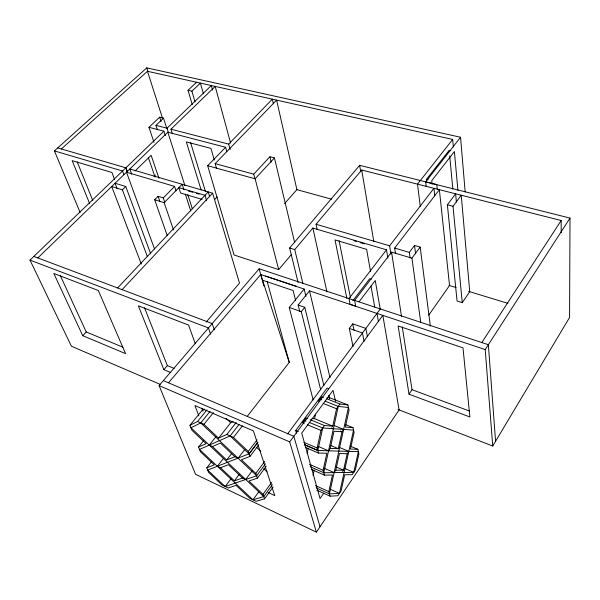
<?xml version="1.0" encoding="UTF-8"?>
<svg xmlns="http://www.w3.org/2000/svg" width="600" height="600" viewBox="0 0 600 600"><rect width="100%" height="100%" fill="white"/><g stroke="black" fill="none" stroke-linecap="round" stroke-linejoin="round"><path stroke-width="0.9" d="M426.202 186.51L425.662 181.882L570 218.07L569.572 317.475L492.735 446.018L398.077 409.515M307.118 453.54L308.257 448.2M316.74 490.147L330.053 496.178L337.853 495.743L341.07 491.01L344.685 474.787L352.17 474.668L355.298 470.055L358.913 453.99L357.862 449.303L350.423 449.062L354.105 432.548L353.01 427.643L345.315 427.08L349.072 410.085L347.918 404.94L339.96 404.018L336.555 408.75L332.752 426.15L314.572 418.688L315.54 414.15M330.053 496.178L328.822 491.588L332.483 474.998L324.42 475.132L323.123 470.317L326.85 453.248L318.502 453.053L317.145 447.998L320.94 430.418L324.45 425.543L332.752 426.15M309.33 422.438L322.695 427.972L317.827 450.533L304.56 444.84M313.05 475.455L314.235 469.972M348.457 407.362L329.445 493.89L316.095 487.86M310.155 466.732L323.775 472.732L338.257 406.38L325.2 401.19M304.515 444.683L317.782 450.375L328.553 450.825L330.255 448.418L334.005 431.257L342.007 431.768L343.665 429.42L334.282 425.572M330.255 448.418L338.28 448.673L342.007 431.768L340.298 431.07M324.053 468.188L334.14 472.605L335.79 470.213L339.472 453.54L347.205 453.72L348.817 451.388L339.623 447.51M335.79 470.213L343.545 470.153L347.205 453.72M329.445 493.89L339.465 493.373L353.558 430.103L322.695 427.972M323.775 472.732L353.737 472.357L358.395 451.65L328.553 450.825L318.263 446.438M492.735 446.018L485.22 349.597L570 218.07M481.815 342.54L561.158 220.522L361.71 170.025L316.058 224.25L317.243 229.725M409.013 394.17L398.138 325.957L462.998 347.85L469.875 416.963L409.013 394.17L412.035 389.707L402.27 326.947M316.373 532.132L399.12 409.92L382.83 315.368L289.688 441.877L316.373 532.132L195.555 474.315L159.083 385.582L259.125 268.808L488.37 344.715L495.57 441.278M462.263 302.625L469.74 291.705L461.235 195.225L453.015 206.265L462.263 302.625L457.065 301.005L447.382 204.803L455.625 193.8L456.397 202.14M323.775 493.162L320.055 498.555L301.718 433.095L333.007 390.375L335.595 401.325M428.768 315.105L449.543 285.54L439.365 189.683L394.665 248.077L395.505 253.62M211.365 461.933L206.775 467.835L208.553 472.327L222.127 485.092L228.202 487.995L236.055 485.34L249.817 498.308L256.103 501.315L264.548 498.825L273.127 487.005M264.548 498.825L262.995 494.31L271.627 482.46M239.017 424.53L230.13 435.938L199.485 449.415L252.952 499.808L263.775 496.575L272.377 484.732M252.952 499.808L258.81 491.812M296.483 433.245L295.71 430.56L327.067 388.065L328.763 388.725M318.255 401.445L321.69 396.787L323.43 397.478M262.995 494.31L248.91 481.005L257.438 478.132L266.265 466.192M257.438 478.132L255.81 473.393L264.697 461.43M257.79 442.283L249.067 453.795L207.66 470.085L225.157 486.54L256.62 475.77L265.485 463.815M287.603 433.92L380.295 308.933M420.713 322.14L411.93 258.157L420.18 247.103L414.518 245.468L409.32 252.382L410.092 257.94M252.27 470.707L245.7 479.505L242.505 478.013L228.405 464.707L220.493 467.745L217.395 466.298L223.462 458.438M220.493 467.745L234.382 480.832L239.272 474.345M353.048 346.597L349.298 328.41L352.718 323.865L365.858 328.403L367.425 336.615M225.157 486.54L231.345 478.365M255.81 473.393L241.373 459.728L249.975 456.428L258.668 444.923M257.843 442.433L249.127 453.945L248.265 451.455L257.017 439.928M359.077 301.763L375.255 280.522L380.183 308.903M244.875 449.355L238.103 458.243L234.84 456.757L220.395 443.085L212.43 446.55L209.272 445.11L190.86 427.627L191.895 430.237L206.138 443.678L198.555 447.06L200.415 451.763L214.312 464.857L206.775 467.835M352.905 300.638L369.675 278.76L371.272 279.263M411.93 258.157L391.567 252.127L354.608 300.42L355.733 306.157L350.115 304.282L348.96 298.553L386.52 249.825L312.885 228.045L294.743 249.6L302.82 283.192M212.43 446.55L226.657 459.982L231.697 453.435M390.915 254.093L389.625 245.798L433.928 188.31L434.752 195.743M247.267 416.347L289.26 362.385L267.18 281.46M210.135 411.285L200.76 422.91L190.92 427.778L189.945 425.31L197.565 421.493L203.97 424.335L218.558 438.143L226.808 434.46L233.46 437.415L242.347 425.97M226.808 434.46L236.265 422.377M426.69 181.192L426.472 179.347L449.175 150.337L450.915 150.743M425.662 181.882L460.545 137.243L146.767 67.867L54.412 150.907L80.047 212.272M218.558 438.143L230.678 422.722L233.19 421.553M216.09 436.463L209.272 445.11L263.775 496.575M61.373 148.958L147.458 71.287L452.678 139.433L417.502 184.148L420.255 206.34M198.555 447.06L203.618 440.685M320.7 389.82L301.282 311.67L304.778 307.29L298.132 304.995L309.517 290.85L485.22 349.597M203.97 424.335L213.345 412.673M313.163 399.908L289.237 307.462L304.147 289.058L260.722 274.538L168.495 382.808M197.565 421.493L206.947 409.897M189.945 425.31L202.14 410.303L204.458 409.095M37.83 257.933L167.835 132.218L225.608 147.27L207.667 165.72L234.09 254.993L278.7 269.61L291.353 254.58M298.065 282.457L289.635 248.002L359.655 165.33L436.77 184.627L437.272 189.27M206.16 322.118L239.49 283.103L212.632 193.185L129.825 168.975L131.738 174.262M170.722 372.525L163.882 369.653L167.355 365.625L144.517 307.77M284.572 203.632L296.895 189.645L276.615 100.125L215.138 163.635L216.435 168.105M278.7 269.61L255.135 178.8L274.433 157.913L269.895 156.743L253.725 174.165L254.903 178.695M122.093 289.642L212.632 193.185M214.62 199.56L217.178 196.837M117.593 287.947L208.222 191.895L209.565 196.343M82.733 335.685L53.805 273.457L98.355 290.528L125.55 353.625L82.733 335.685L86.242 331.965L60.315 275.587M230.16 149.528L228.675 144.113L272.332 99.165L273.375 103.725M164.79 202.35L163.267 197.91L158.093 196.305L154.688 199.748L164.167 202.673L182.167 184.275L183.885 189.615M163.267 197.91L174.585 186.398L176.047 190.837M154.042 176.445L155.37 175.125M141.315 264.038L111.698 186.502L122.392 189.803L125.767 186.495L150.705 253.868M135.067 170.962L151.148 155.325L158.94 178.267M172.358 133.665L170.947 129.21L215.205 86.415L230.618 143.108M160.087 384.33L71.385 346.2L30 260.115L163.913 131.19L165.345 135.645M166.905 128.79L163.507 118.155L155.962 125.34L167.017 128.197L211.312 85.545L212.55 90.037M192.24 104.587L188.04 90.3L191.91 91.185L200.4 83.108L203.43 93.832M188.04 90.3L196.53 82.245M153.99 142.335L148.965 127.297L159.653 117.188L163.507 118.155M226.657 459.982L234.84 456.757M234.382 480.832L242.505 478.013M312.022 418.47L314.572 418.688M338.257 406.38L348.495 407.52M327.112 397.47L329.827 397.808L347.918 404.94M426.472 179.347L428.235 179.782M170.947 129.21L228.675 144.113M447.382 204.803L453.015 206.265M148.965 127.297L163.913 131.19M215.138 163.635L253.725 174.165M296.362 189.502L331.53 199.178M207.667 165.72L255.135 178.8M57.758 147.9L125.88 167.82L127.477 172.215M316.058 224.25L389.625 245.798M394.665 248.077L409.32 252.382M54.412 150.907L122.558 171.023L123.847 174.54M174.585 186.398L126.488 172.2L154.515 248.947M188.37 190.958L192.847 192.285M196.433 193.343L199.118 194.138M353.947 240.743L356.58 241.522M360.082 242.565L364.47 243.862M202.132 199.403L180.6 193.02L178.852 187.657L204.998 195.285L206.618 200.737M125.767 186.495L115.08 183.233L117.052 188.468M448.965 285.36L456.105 287.543M468.607 291.36L507.908 303.353M289.635 248.002L294.743 249.6M265.702 276.067L296.513 286.365M289.237 307.462L301.282 311.67M349.298 328.41L362.452 332.993L364.05 341.205M412.035 389.707L469.335 410.978M33.832 256.425L212.212 323.565L214.305 329.775M30 260.115L208.462 327.945L210.577 334.155M326.91 398.857L339.96 404.018M319.972 399.112L321.712 399.803M323.243 403.44L336.555 408.75M345.413 424.56L353.01 427.643M331.657 428.002L333.382 428.707M307.748 418.658L306.075 417.967L302.543 422.76L304.215 423.457M310.252 419.692L324.45 425.543M304.312 420.36L305.985 421.05M86.242 331.965L123.06 347.257M167.355 365.625L174.195 368.468M307.56 424.853L320.94 430.418M350.423 446.19L357.862 449.303M295.71 430.56L298.29 431.647M330.645 445.447L338.28 448.673M163.343 380.61L293.827 436.26L320.017 526.748M303.847 442.312L317.145 447.998M305.265 447.36L318.502 453.053M159.083 385.582L289.688 441.877M344.272 468.263L353.737 472.357M336.067 466.905L343.545 470.153M342.457 471.757L344.115 472.478M309.48 464.317L323.123 470.317M311.685 469.507L324.42 475.132M330.405 489.308L339.465 493.373M315.45 485.558L328.822 491.588M268.08 492.487L274.785 495.63L253.38 430.905L194.917 405.54L198.9 415.95M230.13 435.938L249.127 453.945M263.722 468.697L267.038 471.84M200.76 422.91L256.62 475.77M226.095 418.365L230.678 422.722M256.612 447.36L260.685 451.237M233.46 437.415L248.265 451.455M89.655 203.655L72.157 160.627L111.953 172.5L114.593 179.498M77.213 161.88L92.812 200.618M163.882 369.653L138.36 305.82L188.565 325.058L195.165 343.41M202.065 408.232L203.048 410.842M201.892 408.45L202.868 411.06M122.392 189.803L147.255 256.275M125.88 167.82L127.455 172.178M154.688 199.748L167.25 235.673M158.093 196.305L159.93 201.615M249.067 453.795L249.975 456.428M164.167 202.673L173.505 229.92M148.425 157.755L155.07 177.135M155.962 125.34L157.41 129.773M260.722 274.538L289.26 362.385M159.653 117.188L161.085 121.613M147.458 71.287L162.615 118.552M185.317 194.062L190.762 210.983M167.017 128.197L168.442 132.645M167.835 132.218L184.958 185.7M187.808 194.61L192.375 208.875M146.767 67.867L147.907 71.43M201.112 189.9L186.345 141.9L210.96 148.387L214.327 160.058M190.515 142.403L205.388 191.295M191.91 91.185L195.03 101.917M259.125 268.808L262.275 280.118L293.115 290.528L295.612 300.487M262.62 281.407L263.865 285.907M225.608 147.27L226.853 151.785M298.132 304.995L299.722 311.355M304.778 307.29L323.88 385.537M328.8 395.257L329.67 398.85M269.895 156.743L271.215 162.188M304.147 289.058L305.903 296.34M274.433 157.913L294.653 242.49M309.517 290.85L329.962 377.452M312.885 228.045L326.933 291.825M346.897 298.478L335.017 239.925L366.623 249.375L370.53 271.522M352.718 323.865L354.007 330.24M339.075 240.653L350.4 297.405M376.98 313.41L378.442 321.66M370.98 286.072L374.737 307.103M361.71 170.025L373.8 241.545M359.655 165.33L360.743 171.743M386.52 249.825L387.84 258.112M391.567 252.127L401.558 316.695M414.518 245.468L415.635 253.822M420.18 247.103L430.342 326.085M432.173 184.358L431.76 180.66L454.395 151.538L457.92 190.447M449.7 155.887L452.85 189.18M452.678 139.433L453.353 146.85M460.545 137.243L465.18 192.03M561.158 220.522L561.202 232.688"/></g></svg>
